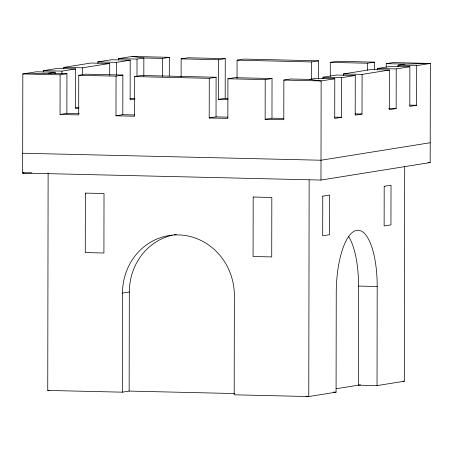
<?xml version="1.0" encoding="UTF-8"?>
<svg xmlns="http://www.w3.org/2000/svg" width="453" height="453" viewBox="0 0 453 453"><rect width="100%" height="100%" fill="white"/><g stroke="black" fill="none" stroke-linecap="round" stroke-linejoin="round"><path stroke-width="0.68" d="M43.295 72.067L43.301 70.674L56.948 68.488L75.594 68.924L75.526 108.567L78.941 108.018M234.682 393.555L129.145 391.081L122.321 392.173L47.741 390.424L48.12 173.108M55.119 73.596L55.119 72.208L36.472 71.772L22.826 73.958L22.65 173.057L320.973 180.056L430.174 162.553L430.35 63.448L393.062 62.576L386.233 63.669L386.228 67.146M60.045 114.473L60.113 74.83L66.936 73.737L66.868 113.38L60.045 114.473L78.692 114.909L78.76 75.272L85.583 74.173L122.876 75.051L122.803 114.688L115.979 115.787L116.047 76.144L122.876 75.051M61.936 73.896L61.942 71.115L75.594 68.924M63.771 68.788L63.777 67.395L91.076 63.018L109.722 63.454L109.7 75.277M82.406 74.785L82.418 67.831L109.722 63.454M97.899 63.318L97.899 61.925L111.551 59.739L130.198 60.175L130.13 99.813L134.903 99.048M116.523 74.881L116.546 62.361L130.198 60.175M118.375 60.034L118.38 58.641L132.027 56.455L169.32 57.327L169.286 76.104M122.321 392.173L122.491 293.074A59.564 55.838 80.9 0 1 178.533 234.92A59.564 55.838 80.9 0 1 234.365 295.696L234.19 394.795L308.77 396.545L336.075 392.168L336.245 293.068A59.564 20.436 -88.7 0 1 356.828 230.328A59.564 20.436 -88.7 0 1 377.196 286.506L377.026 385.605L358.38 385.169L358.555 286.07A59.564 20.436 -88.7 0 0 348.731 236.721M129.145 391.081L129.32 291.975A59.564 55.838 80.9 0 1 170.209 235.696M216.098 77.237L209.275 78.329L209.207 117.973L216.03 116.874L216.098 77.237L141.517 75.487L134.694 76.58L134.626 116.223L115.979 115.787M136.993 76.466L137.021 59.083L143.85 57.984L162.491 58.426L169.32 57.327M143.816 76.229L143.85 57.984L132.027 56.455M162.463 76.506L162.491 58.426M181.109 76.942L181.138 58.862L187.961 57.769L225.254 58.641L225.186 98.284L218.357 99.377L218.431 59.734L225.254 58.641M272.032 78.55L265.209 79.643L265.141 119.281L271.964 118.188L272.032 78.55L234.745 77.673L227.921 78.765L227.848 118.409L209.207 117.973M237.044 78.256L237.072 60.17L243.901 59.077L318.482 60.827L318.448 78.907M386.233 63.669L404.88 64.105L430.35 63.448L416.698 65.64L416.63 105.277L409.806 106.37L409.874 66.733L396.222 68.918L396.154 108.561L389.331 109.654L389.399 70.017L362.094 74.388L362.026 114.031L355.203 115.124L355.271 75.481L341.619 77.673L341.551 117.31L334.727 118.409L334.795 78.765L321.143 80.951L309.325 79.422L290.679 78.986L283.855 80.079L283.788 119.717L265.141 119.281M309.15 179.932L308.77 396.545L305.968 396.182M311.624 79.309L311.653 61.919L318.482 60.827M320.973 180.056L321.143 80.951L283.855 80.079M322.972 78.624L322.978 77.237L336.624 75.045L355.271 75.481M330.277 76.268L330.299 62.361L337.123 61.263L374.416 62.14L374.399 69.79M343.448 75.345L343.453 73.952L370.752 69.575L389.399 70.017M367.576 70.187L367.587 63.233L374.416 62.14M377.575 69.875L377.575 68.482L391.228 66.297L409.874 66.733M398.051 66.591L398.057 65.204L404.88 64.105M377.026 385.605L404.325 381.228L404.699 166.738M60.113 74.83L22.826 73.958L48.295 73.301L55.119 72.208M309.325 79.422L316.149 78.329L334.795 78.765M24.043 172.836L22.65 173.057L31.846 172.82M430.214 142.729L321.007 160.232L22.684 153.239M122.491 293.074L129.32 291.975M47.741 390.424L49.105 390.203M336.166 388.731L360.429 384.84M181.138 58.862L218.431 59.734M237.072 60.17L311.653 61.919M330.299 62.361L367.587 63.233M118.38 58.641L137.021 59.083M398.057 65.204L416.698 65.64M97.899 61.925L116.546 62.361M377.575 68.482L396.222 68.918M63.777 67.395L82.418 67.831M343.453 73.952L362.094 74.388M43.301 70.674L61.942 71.115M322.978 77.237L341.619 77.673M48.295 73.301L66.936 73.737M78.76 75.272L116.047 76.144M134.694 76.58L209.275 78.329M227.921 78.765L265.209 79.643M225.186 98.284L227.95 98.346M218.357 99.377L228.029 99.603M130.051 98.561L134.881 98.675M409.727 105.119L416.63 105.277M388.561 108.38L396.154 108.561M75.447 107.31L78.896 107.389M355.124 113.867L362.026 114.031M334.648 117.151L341.551 117.31M66.868 113.38L79.298 113.669M122.803 114.688L134.547 114.966M216.03 116.874L227.768 117.151M271.964 118.188L283.703 118.465M428.057 162.502L430.174 162.553M358.555 286.07L377.196 286.506M402.921 381.2L404.325 381.228M333.312 392.105L336.075 392.168M170.877 235.515A59.564 55.838 80.9 0 1 172.219 235.186M174.258 234.75A59.564 55.838 80.9 0 1 176.319 234.399M85.374 193.097L85.272 252.559L103.918 252.995L104.02 193.533L85.374 193.097M253.182 197.032L253.08 256.494L271.721 256.93L271.828 197.468L253.182 197.032M322.768 196.155L322.7 235.798L329.524 234.699L329.591 195.062L322.768 196.155M384.195 186.308L384.127 225.951L390.95 224.858L391.024 185.215L384.195 186.308"/></g></svg>
